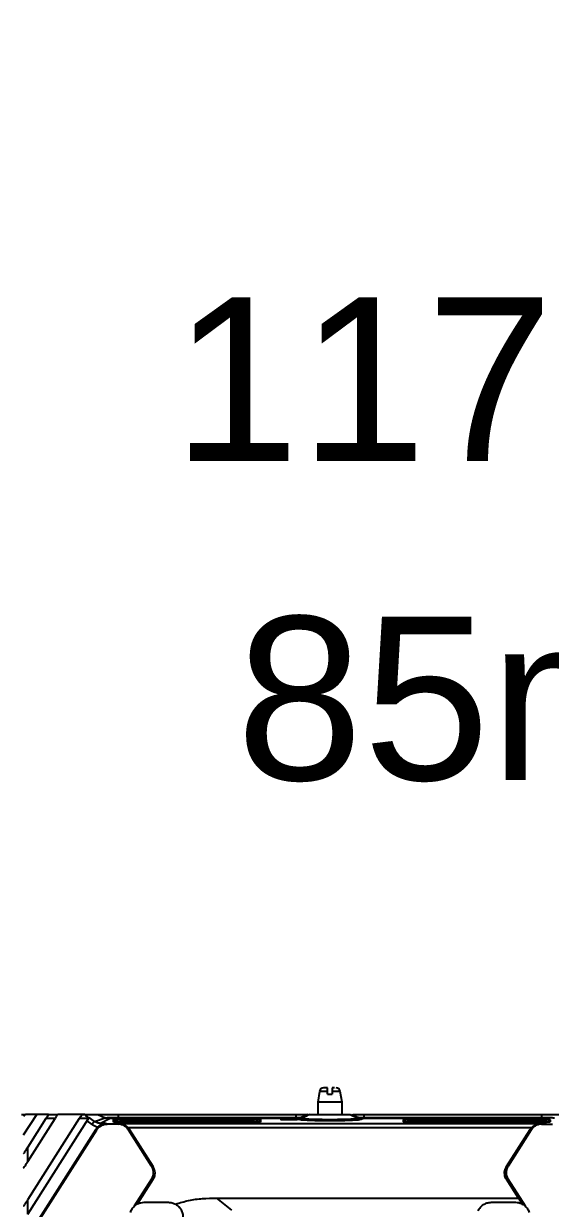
# Model space of a CAD drawing. Header units: millimetres. Extents: x 620 to 19791, y 2539 to 6969.
# Drawn here: x 5873.9 to 6002.9, y 3802.7 to 4092.7 of the extents above; entities that cross this region are included whole.
import ezdxf

# ---------------------------------------------------------------- set-up
doc = ezdxf.new("R2010")
doc.units = ezdxf.units.MM
doc.styles.get("Standard").update_dxf_attribs({"font": 'arial.ttf'})
doc.dimstyles.new('缩小5倍', dxfattribs={"dimtxt": 40, "dimasz": 20, "dimexe": 1, "dimexo": 0.2, "dimgap": 0, "dimtad": 1, "dimtoh": 1, "dimdec": 1, "dimzin": 9, "dimdsep": 46, "dimtxsty": 'Standard', "dimblk": '_FILLED', "dimcen": 0.2, "dimclrd": 256, "dimclre": 256, "dimclrt": 256, "dimadec": 1, "dimazin": 2, "dimtfac": 1, "dimtdec": 1, "dimtofl": 0, "dimtmove": 0, "dimatfit": 3, "dimldrblk": '_FILLED', "dimfxl": 1, "dimtolj": 1, "dimtzin": 0, "dimarcsym": 0})

# ---------------------------------------------------------------- blocks, each defined once
blk = doc.blocks.new('_FILLED')
at = {"color": 0, "linetype": 'ByBlock'}
blk.add_solid([(0, 0), (-1, 0.15), (-1, -0.15)], dxfattribs=at)
blk = doc.blocks.new('*D186')
at = {"lineweight": -2, "transparency": 16777216}
for p, q in [((6040.36, 3798.4), (6040.36, 3974.8)), ((6137.36, 3973.8), (6060.36, 3973.8)), ((6157.36, 3798.4), (6157.36, 3974.8))]:
    blk.add_line(p, q, dxfattribs=at)
at = {"layer": 'Defpoints', "color": 0, "transparency": 16777216}
for p in [(6040.36, 3973.8), (6040.36, 3798.2), (6157.36, 3798.2)]:
    blk.add_point(p, dxfattribs=at)
at = {"lineweight": -2, "transparency": 16777216, "xscale": 20, "yscale": 20, "zscale": 20, "rotation": 180}
blk.add_blockref('_FILLED', (6040.36, 3973.8), dxfattribs=at)
at = {"lineweight": -2, "transparency": 16777216, "xscale": 20, "yscale": 20, "zscale": 20}
blk.add_blockref('_FILLED', (6157.36, 3973.8), dxfattribs=at)
at = {"transparency": 16777216, "insert": (6098.86, 3999.69), "char_height": 40, "attachment_point": 5}
blk.add_mtext('\\A1;117mm [4 5/8"]', dxfattribs=at)
blk = doc.blocks.new('*D188')
at = {"lineweight": -2, "transparency": 16777216}
for p, q in [((6056.36, 3804.4), (6056.36, 3896.68)), ((6076.36, 3895.68), (6121.36, 3895.68)), ((6141.36, 3804.4), (6141.36, 3896.68))]:
    blk.add_line(p, q, dxfattribs=at)
at = {"layer": 'Defpoints', "color": 0, "transparency": 16777216}
for p in [(6141.36, 3895.68), (6056.36, 3804.2), (6141.36, 3804.2)]:
    blk.add_point(p, dxfattribs=at)
at = {"lineweight": -2, "transparency": 16777216, "xscale": 20, "yscale": 20, "zscale": 20, "rotation": 180}
blk.add_blockref('_FILLED', (6056.36, 3895.68), dxfattribs=at)
at = {"lineweight": -2, "transparency": 16777216, "xscale": 20, "yscale": 20, "zscale": 20}
blk.add_blockref('_FILLED', (6141.36, 3895.68), dxfattribs=at)
at = {"transparency": 16777216, "insert": (6098.86, 3921.57), "char_height": 40, "attachment_point": 5}
blk.add_mtext('\\A1;85mm [3 3/8"]', dxfattribs=at)
blk = doc.blocks.new('tugj')
at = {"color": 7, "linetype": 'Continuous', "lineweight": 25}
for p, q in [((12528.03, 5162.28), (12527.57, 5159.62)), ((12529.94, 5161.62), (12529.94, 5162.28)), ((12531.14, 5162.28), (12531.14, 5161.62)), ((12533.52, 5159.62), (12533.06, 5162.28)), ((12527.57, 5159.62), (12527.57, 5156.62)), ((12533.52, 5159.62), (12527.57, 5159.62)), ((12529.94, 5161.62), (12531.14, 5161.62)), ((12533.52, 5156.62), (12533.52, 5159.62)), ((12455.04, 5156.62), (12456.04, 5156.62)), ((12455.54, 5151.62), (12458.74, 5156.62)), ((12456.04, 5156.62), (12455.54, 5156.12)), ((12458.74, 5156.62), (12456.04, 5156.62)), ((12461.64, 5156.62), (12458.74, 5156.62)), ((12461.64, 5156.62), (12463.89, 5156.62)), ((12469.82, 5156.62), (12463.89, 5156.62)), ((12469.82, 5156.62), (12470.37, 5156.62)), ((12470.54, 5156.62), (12469.82, 5156.62)), ((12478.68, 5156.62), (12478.68, 5155.89)), ((12478.68, 5156.62), (12522.25, 5156.62)), ((12522.25, 5156.62), (12522.25, 5155.89)), ((12525.24, 5156.62), (12523.52, 5155.86)), ((12535.52, 5156.62), (12537.37, 5155.71)), ((12535.85, 5156.62), (12537.57, 5155.86)), ((12538.84, 5156.62), (12538.84, 5155.89)), ((12538.84, 5156.62), (12582.4, 5156.62)), ((12582.4, 5156.62), (12582.4, 5155.89)), ((12461, 5155.62), (12456.54, 5148.61)), ((12456.54, 5145.08), (12463.26, 5155.62)), ((12469.18, 5155.62), (12456.54, 5135.77)), ((12456.54, 5132.24), (12471.44, 5155.62)), ((12463.26, 5155.62), (12461, 5155.62)), ((12471.44, 5155.62), (12469.18, 5155.62)), ((12472.29, 5154.14), (12471.08, 5155.06)), ((12471.44, 5155.62), (12471.52, 5155.74)), ((12471.52, 5155.74), (12471.62, 5155.9)), ((12472.89, 5154.93), (12471.62, 5155.9)), ((12472.89, 5154.93), (12475.5, 5155.79)), ((12473.73, 5153.5), (12473.33, 5153)), ((12476.54, 5155.56), (12474.41, 5154.43)), ((12475.79, 5154.43), (12474.41, 5154.43)), ((12475.99, 5154.28), (12475.79, 5154.43)), ((12478.58, 5154.28), (12475.99, 5154.28)), ((12477.57, 5154.75), (12477.57, 5155.38)), ((12478.04, 5154.9), (12477.57, 5155.38)), ((12478.58, 5154.28), (12479.14, 5154.38)), ((12478.68, 5155.67), (12478.68, 5155.89)), ((12478.68, 5155.89), (12522.25, 5155.89)), ((12522.25, 5155.67), (12478.68, 5155.67)), ((12479.14, 5154.38), (12581.95, 5154.38)), ((12481.04, 5155.56), (12510.04, 5155.56)), ((12481.04, 5155.56), (12481.04, 5155.08)), ((12481.04, 5155.08), (12510.04, 5155.08)), ((12510.04, 5154.56), (12481.04, 5154.56)), ((12481.49, 5152.92), (12481.13, 5153.38)), ((12579.96, 5153.38), (12481.13, 5153.38)), ((12510.04, 5155.08), (12510.04, 5155.56)), ((12513.52, 5155.38), (12513.04, 5154.9)), ((12513.52, 5155.38), (12513.52, 5154.75)), ((12522.25, 5155.67), (12522.25, 5155.89)), ((12522.62, 5155.46), (12522.52, 5155.65)), ((12524, 5155.7), (12523.99, 5155.63)), ((12524.13, 5155.91), (12524.01, 5155.78)), ((12537.37, 5155.71), (12537.57, 5155.86)), ((12538.57, 5155.65), (12538.46, 5155.46)), ((12538.84, 5155.67), (12538.84, 5155.89)), ((12538.84, 5155.89), (12582.4, 5155.89)), ((12582.41, 5155.67), (12538.84, 5155.67)), ((12548.57, 5154.8), (12548.57, 5155.32)), ((12549.04, 5154.85), (12548.57, 5155.32)), ((12552.04, 5155.51), (12581.04, 5155.51)), ((12552.04, 5155.51), (12552.04, 5155.03)), ((12552.04, 5155.03), (12581.04, 5155.03)), ((12581.04, 5154.62), (12552.04, 5154.62)), ((12579.6, 5152.92), (12579.96, 5153.38)), ((12581.04, 5155.03), (12581.04, 5155.51)), ((12581.95, 5154.38), (12582.5, 5154.28)), ((12582.41, 5155.67), (12582.4, 5155.89)), ((12582.5, 5154.28), (12585.09, 5154.28)), ((12584.52, 5155.32), (12584.04, 5154.85)), ((12584.52, 5155.32), (12584.52, 5154.8)), ((12455.54, 5125.08), (12473.33, 5153)), ((12459.69, 5131.27), (12473.47, 5152.89)), ((12473.47, 5152.89), (12473.33, 5153)), ((12481.2, 5152.87), (12481.49, 5152.92)), ((12486.9, 5143.93), (12481.2, 5152.87)), ((12487.27, 5143.85), (12481.49, 5152.92)), ((12573.81, 5143.85), (12579.6, 5152.92)), ((12579.88, 5152.87), (12574.19, 5143.93)), ((12579.6, 5152.92), (12579.88, 5152.87)), ((12456.54, 5145.08), (12456.54, 5148.61)), ((12486.9, 5143.93), (12487.27, 5143.85)), ((12573.81, 5143.85), (12574.19, 5143.93)), ((12482.71, 5134.22), (12486.92, 5140.84)), ((12483.47, 5134.74), (12487.3, 5140.75)), ((12486.92, 5140.84), (12487.3, 5140.75)), ((12573.79, 5140.75), (12574.16, 5140.84)), ((12576.71, 5136.16), (12573.79, 5140.75)), ((12574.16, 5140.84), (12578.38, 5134.22)), ((12502.78, 5136.16), (12576.71, 5136.16)), ((12502.78, 5136.16), (12506.47, 5133.16)), ((12576.71, 5136.16), (12577.47, 5134.81)), ((12456.54, 5132.24), (12456.54, 5135.77)), ((12482.71, 5134.22), (12483.47, 5134.74)), ((12485.04, 5135.12), (12491.04, 5135.12)), ((12570.04, 5135.12), (12576.04, 5135.12))]:
    blk.add_line(p, q, dxfattribs=at)
at = {"color": 8, "linetype": 'Continuous', "lineweight": 25}
for p, q in [((12529.94, 5162.28), (12528.03, 5162.28)), ((12533.06, 5162.28), (12531.14, 5162.28)), ((12481.04, 5154.56), (12481.04, 5155.08)), ((12510.04, 5154.56), (12510.04, 5155.08)), ((12552.04, 5154.62), (12552.04, 5155.03)), ((12581.04, 5154.62), (12581.04, 5155.03))]:
    blk.add_line(p, q, dxfattribs=at)
at = {"color": 7, "linetype": 'Continuous', "lineweight": 25, "flags": 128}
for points in [[(12473.73, 5156.62), (12474.62, 5156.2), (12475.5, 5155.79)], [(12525.56, 5156.62), (12524.64, 5156.16), (12523.72, 5155.71)]]:
    blk.add_lwpolyline(points, dxfattribs=at)
at = {"color": 7, "linetype": 'Continuous', "lineweight": 25}
for centre, start, end in [((12529.01, 5162.12), 90, 170.2724), ((12532.07, 5162.12), 9.7276, 90)]:
    blk.add_arc(centre, 1, start, end, dxfattribs=at)
for points, knots in [([(12529.94, 5163.12), (12529.81, 5163.12), (12529.54, 5163.12), (12529.24, 5163.12), (12529.04, 5163.12), (12529.02, 5163.12), (12529.01, 5163.12)], [0, 0, 0, 0, 0.244464, 0.5000008, 0.7555338, 1, 1, 1, 1]), ([(12529.94, 5162.28), (12529.94, 5162.39), (12529.94, 5162.61), (12529.94, 5162.87), (12529.94, 5163.05), (12529.94, 5163.11), (12529.94, 5163.11), (12529.94, 5163.12)], [0, 0, 0, 0, 0.229567, 0.459025, 0.691715, 0.932795, 1, 1, 1, 1]), ([(12531.67, 5163.12), (12531.62, 5163.12), (12531.48, 5163.12), (12531.28, 5163.12), (12531.14, 5163.12)], [0, 0, 0, 0, 0.34033, 1, 1, 1, 1]), ([(12531.14, 5163.12), (12531.14, 5163.1), (12531.14, 5163.08), (12531.14, 5162.89), (12531.14, 5162.62), (12531.14, 5162.39), (12531.14, 5162.28)], [0, 0, 0, 0, 0.2593212, 0.5192836, 0.7631342, 1, 1, 1, 1]), ([(12461.64, 5156.62), (12461.64, 5156.61), (12461.63, 5156.6), (12461.58, 5156.5), (12461.45, 5156.31), (12461.25, 5156), (12461.09, 5155.75), (12461, 5155.62)], [0, 0, 0, 0, 0.136928, 0.264774, 0.489441, 0.72321, 1, 1, 1, 1]), ([(12463.26, 5155.62), (12463.34, 5155.75), (12463.5, 5156), (12463.7, 5156.31), (12463.83, 5156.5), (12463.89, 5156.6), (12463.89, 5156.61), (12463.89, 5156.62)], [0, 0, 0, 0, 0.276786, 0.510556, 0.735224, 0.863061, 1, 1, 1, 1]), ([(12469.82, 5156.62), (12469.82, 5156.61), (12469.81, 5156.6), (12469.76, 5156.5), (12469.63, 5156.31), (12469.43, 5156), (12469.27, 5155.75), (12469.18, 5155.62)], [0, 0, 0, 0, 0.136928, 0.264776, 0.489443, 0.723214, 1, 1, 1, 1]), ([(12470.54, 5156.62), (12470.54, 5156.61), (12470.53, 5156.61), (12470.56, 5156.57), (12470.63, 5156.5), (12470.78, 5156.36), (12471.07, 5156.1), (12471.36, 5155.87), (12471.52, 5155.74)], [0, 0, 0, 0, 0.089113, 0.179044, 0.279269, 0.389884, 0.658722, 1, 1, 1, 1]), ([(12470.54, 5156.62), (12470.81, 5156.62), (12471.33, 5156.62), (12472.21, 5156.62), (12473.01, 5156.62), (12473.55, 5156.62), (12473.73, 5156.62)], [0, 0, 0, 0, 0.247771, 0.497694, 0.825046, 1, 1, 1, 1]), ([(12473.73, 5156.62), (12473.88, 5156.62), (12474.17, 5156.62), (12475.34, 5156.62), (12476.89, 5156.62), (12478.09, 5156.62), (12478.68, 5156.62)], [0, 0, 0, 0, 0.250374, 0.500029, 0.749708, 1, 1, 1, 1]), ([(12522.25, 5156.62), (12522.62, 5156.62), (12523.36, 5156.62), (12524.33, 5156.62), (12524.71, 5156.62), (12524.89, 5156.62)], [0, 0, 0, 0, 0.340806, 0.687643, 1, 1, 1, 1]), ([(12525.56, 5156.62), (12525.68, 5156.62), (12525.93, 5156.62), (12527.11, 5156.62), (12528.7, 5156.62), (12530.54, 5156.62), (12532.39, 5156.62), (12533.98, 5156.62), (12535.16, 5156.62), (12535.4, 5156.62), (12535.52, 5156.62)], [0, 0, 0, 0, 0.126064, 0.251365, 0.37584, 0.5, 0.624158, 0.748634, 0.873935, 1, 1, 1, 1]), ([(12536.2, 5156.62), (12536.39, 5156.62), (12536.78, 5156.62), (12537.75, 5156.62), (12538.48, 5156.62), (12538.84, 5156.62)], [0, 0, 0, 0, 0.321414, 0.668155, 1, 1, 1, 1]), ([(12582.4, 5156.62), (12582.98, 5156.62), (12584.17, 5156.62), (12585.75, 5156.62), (12586.93, 5156.62), (12587.21, 5156.62), (12587.35, 5156.62)], [0, 0, 0, 0, 0.2418261, 0.5000005, 0.7581739, 1, 1, 1, 1]), ([(12472.29, 5154.14), (12472.37, 5154.23), (12472.51, 5154.43), (12472.7, 5154.67), (12472.84, 5154.86), (12472.87, 5154.91), (12472.89, 5154.93)], [0, 0, 0, 0, 0.248978, 0.500081, 0.751084, 1, 1, 1, 1]), ([(12473.73, 5153.5), (12473.47, 5153.57), (12472.96, 5153.7), (12472.52, 5153.99), (12472.29, 5154.14)], [0, 0, 0, 0, 0.499996, 1, 1, 1, 1]), ([(12474.41, 5154.43), (12474.14, 5154.45), (12473.59, 5154.5), (12473.13, 5154.79), (12472.89, 5154.93)], [0, 0, 0, 0, 0.500469, 1, 1, 1, 1]), ([(12473.47, 5152.89), (12473.61, 5153.08), (12473.89, 5153.47), (12474.5, 5153.91), (12475.21, 5154.22), (12475.73, 5154.26), (12475.99, 5154.28)], [0, 0, 0, 0, 0.235345, 0.4804, 0.735256, 1, 1, 1, 1]), ([(12474.41, 5154.03), (12474.29, 5153.95), (12474.05, 5153.8), (12473.83, 5153.6), (12473.73, 5153.5)], [0, 0, 0, 0, 0.519569, 1, 1, 1, 1]), ([(12475.79, 5154.43), (12475.54, 5154.41), (12475.07, 5154.36), (12474.62, 5154.14), (12474.41, 5154.03)], [0, 0, 0, 0, 0.532918, 1, 1, 1, 1]), ([(12474.41, 5154.43), (12474.41, 5154.42), (12474.41, 5154.41), (12474.41, 5154.32), (12474.41, 5154.2), (12474.41, 5154.09), (12474.41, 5154.03)], [0, 0, 0, 0, 0.2499989, 0.4999978, 0.7500021, 1, 1, 1, 1]), ([(12475.5, 5155.79), (12475.57, 5155.8), (12475.72, 5155.83), (12476.38, 5155.86), (12477.21, 5155.88), (12478.02, 5155.89), (12478.46, 5155.89), (12478.68, 5155.89)], [0, 0, 0, 0, 0.218284, 0.457802, 0.717892, 0.856379, 1, 1, 1, 1]), ([(12476.54, 5155.56), (12476.36, 5155.57), (12476, 5155.59), (12475.67, 5155.73), (12475.5, 5155.79)], [0, 0, 0, 0, 0.502893, 1, 1, 1, 1]), ([(12478.68, 5155.67), (12478.41, 5155.66), (12477.87, 5155.66), (12477.18, 5155.64), (12476.68, 5155.6), (12476.59, 5155.57), (12476.54, 5155.56)], [0, 0, 0, 0, 0.25135, 0.502157, 0.751873, 1, 1, 1, 1]), ([(12477.57, 5155.38), (12477.62, 5155.4), (12477.73, 5155.45), (12478.52, 5155.51), (12479.68, 5155.55), (12480.59, 5155.56), (12481.04, 5155.56)], [0, 0, 0, 0, 0.2465959, 0.4999688, 0.7533509, 1, 1, 1, 1]), ([(12481.04, 5154.56), (12480.59, 5154.57), (12479.68, 5154.57), (12478.52, 5154.61), (12477.73, 5154.68), (12477.62, 5154.72), (12477.57, 5154.75)], [0, 0, 0, 0, 0.246578, 0.49994, 0.753339, 1, 1, 1, 1]), ([(12478.04, 5154.9), (12478.06, 5154.92), (12478.09, 5154.94), (12478.21, 5154.96), (12478.39, 5154.99), (12478.73, 5155.02), (12479.32, 5155.05), (12479.86, 5155.07), (12480.44, 5155.08), (12480.84, 5155.08), (12481.04, 5155.08)], [0, 0, 0, 0, 0.172631, 0.223824, 0.251449, 0.478761, 0.617798, 0.745874, 0.869028, 1, 1, 1, 1]), ([(12481.2, 5152.87), (12481.05, 5153.07), (12480.75, 5153.48), (12480.1, 5153.92), (12479.37, 5154.22), (12478.85, 5154.26), (12478.58, 5154.28)], [0, 0, 0, 0, 0.2440364, 0.4916932, 0.7454256, 1, 1, 1, 1]), ([(12481.13, 5153.38), (12481, 5153.51), (12480.7, 5153.79), (12480.21, 5154.11), (12479.68, 5154.32), (12479.32, 5154.36), (12479.14, 5154.38)], [0, 0, 0, 0, 0.223415, 0.487924, 0.742059, 1, 1, 1, 1]), ([(12510.04, 5155.56), (12510.49, 5155.56), (12511.4, 5155.55), (12512.56, 5155.51), (12513.36, 5155.45), (12513.46, 5155.4), (12513.52, 5155.38)], [0, 0, 0, 0, 0.246603, 0.499961, 0.753339, 1, 1, 1, 1]), ([(12510.04, 5155.08), (12510.25, 5155.08), (12510.65, 5155.08), (12511.23, 5155.07), (12511.77, 5155.05), (12512.36, 5155.02), (12512.71, 5154.99), (12512.88, 5154.96), (12513, 5154.94), (12513.02, 5154.92), (12513.04, 5154.9)], [0, 0, 0, 0, 0.131314, 0.2546, 0.383491, 0.523402, 0.751484, 0.778363, 0.828817, 1, 1, 1, 1]), ([(12513.52, 5154.75), (12513.46, 5154.72), (12513.36, 5154.68), (12512.56, 5154.61), (12511.4, 5154.57), (12510.49, 5154.57), (12510.04, 5154.56)], [0, 0, 0, 0, 0.246557, 0.499972, 0.753374, 1, 1, 1, 1]), ([(12518.54, 5155.38), (12518.57, 5155.39), (12518.63, 5155.42), (12519.09, 5155.45), (12519.75, 5155.48), (12520.53, 5155.48), (12521.32, 5155.48), (12521.99, 5155.45), (12522.36, 5155.42), (12522.52, 5155.4), (12522.54, 5155.38), (12522.54, 5155.38)], [0, 0, 0, 0, 0.125441, 0.24983, 0.373602, 0.498412, 0.62314, 0.747559, 0.873244, 0.936089, 1, 1, 1, 1]), ([(12522.54, 5155.38), (12522.51, 5155.36), (12522.45, 5155.34), (12521.99, 5155.3), (12521.33, 5155.28), (12520.55, 5155.27), (12519.77, 5155.28), (12519.1, 5155.3), (12518.73, 5155.33), (12518.56, 5155.36), (12518.55, 5155.37), (12518.54, 5155.38)], [0, 0, 0, 0, 0.125441, 0.24983, 0.373603, 0.498413, 0.623139, 0.747558, 0.873243, 0.936089, 1, 1, 1, 1]), ([(12522.25, 5155.89), (12522.41, 5155.89), (12522.73, 5155.89), (12523.14, 5155.88), (12523.43, 5155.87), (12523.49, 5155.86), (12523.52, 5155.86)], [0, 0, 0, 0, 0.249933, 0.49964, 0.74952, 1, 1, 1, 1]), ([(12522.52, 5155.65), (12522.51, 5155.65), (12522.5, 5155.66), (12522.46, 5155.66), (12522.41, 5155.66), (12522.36, 5155.66), (12522.3, 5155.67), (12522.27, 5155.67), (12522.25, 5155.67)], [0, 0, 0, 0, 0.220985, 0.472531, 0.605069, 0.742633, 0.872549, 1, 1, 1, 1]), ([(12522.52, 5155.65), (12522.68, 5155.66), (12523.02, 5155.68), (12523.34, 5155.8), (12523.52, 5155.86)], [0, 0, 0, 0, 0.466595, 1, 1, 1, 1]), ([(12522.62, 5155.46), (12522.81, 5155.47), (12523.19, 5155.49), (12523.54, 5155.64), (12523.72, 5155.71)], [0, 0, 0, 0, 0.5000021, 1, 1, 1, 1]), ([(12538.46, 5155.46), (12538.32, 5155.4), (12538.02, 5155.3), (12536.18, 5155.17), (12533.59, 5155.08), (12530.52, 5155.05), (12527.46, 5155.08), (12524.88, 5155.17), (12523.06, 5155.3), (12522.77, 5155.4), (12522.62, 5155.46)], [0, 0, 0, 0, 0.12294, 0.248463, 0.375337, 0.500775, 0.6265, 0.753014, 0.878092, 1, 1, 1, 1]), ([(12523.52, 5155.86), (12523.55, 5155.84), (12523.61, 5155.79), (12523.68, 5155.74), (12523.72, 5155.71)], [0, 0, 0, 0, 0.4995176, 1, 1, 1, 1]), ([(12523.72, 5155.71), (12523.86, 5155.67), (12524.15, 5155.6), (12525.75, 5155.51), (12527.96, 5155.44), (12530.54, 5155.42), (12533.13, 5155.44), (12535.33, 5155.51), (12536.94, 5155.6), (12537.22, 5155.67), (12537.37, 5155.71)], [0, 0, 0, 0, 0.125541, 0.25062, 0.375387, 0.5, 0.624612, 0.749379, 0.874458, 1, 1, 1, 1]), ([(12538.46, 5155.46), (12538.27, 5155.47), (12537.89, 5155.49), (12537.54, 5155.64), (12537.37, 5155.71)], [0, 0, 0, 0, 0.500701, 1, 1, 1, 1]), ([(12537.57, 5155.86), (12537.6, 5155.86), (12537.65, 5155.87), (12537.95, 5155.88), (12538.36, 5155.89), (12538.68, 5155.89), (12538.84, 5155.89)], [0, 0, 0, 0, 0.250475, 0.500353, 0.750064, 1, 1, 1, 1]), ([(12538.57, 5155.65), (12538.4, 5155.66), (12538.05, 5155.68), (12537.73, 5155.8), (12537.57, 5155.86)], [0, 0, 0, 0, 0.49994, 1, 1, 1, 1]), ([(12538.84, 5155.67), (12538.8, 5155.67), (12538.73, 5155.67), (12538.65, 5155.66), (12538.59, 5155.66), (12538.57, 5155.65), (12538.57, 5155.65), (12538.57, 5155.65)], [0, 0, 0, 0, 0.239381, 0.48092, 0.726937, 0.861773, 1, 1, 1, 1]), ([(12548.57, 5155.32), (12548.62, 5155.35), (12548.73, 5155.39), (12549.52, 5155.46), (12550.68, 5155.5), (12551.59, 5155.5), (12552.04, 5155.51)], [0, 0, 0, 0, 0.246596, 0.499968, 0.753338, 1, 1, 1, 1]), ([(12552.04, 5154.62), (12551.59, 5154.62), (12550.68, 5154.63), (12549.52, 5154.67), (12548.73, 5154.73), (12548.62, 5154.78), (12548.57, 5154.8)], [0, 0, 0, 0, 0.246592, 0.49996, 0.753362, 1, 1, 1, 1]), ([(12549.04, 5154.85), (12549.06, 5154.87), (12549.09, 5154.89), (12549.21, 5154.91), (12549.38, 5154.94), (12549.73, 5154.97), (12550.32, 5155), (12550.86, 5155.02), (12551.44, 5155.03), (12551.84, 5155.03), (12552.04, 5155.03)], [0, 0, 0, 0, 0.170002, 0.221841, 0.251425, 0.478668, 0.617707, 0.745823, 0.869054, 1, 1, 1, 1]), ([(12582.5, 5154.28), (12582.24, 5154.26), (12581.71, 5154.22), (12580.98, 5153.92), (12580.34, 5153.48), (12580.03, 5153.07), (12579.88, 5152.87)], [0, 0, 0, 0, 0.2541552, 0.5074663, 0.7554072, 1, 1, 1, 1]), ([(12581.95, 5154.38), (12581.77, 5154.36), (12581.41, 5154.32), (12580.88, 5154.11), (12580.38, 5153.79), (12580.09, 5153.51), (12579.96, 5153.38)], [0, 0, 0, 0, 0.259237, 0.512724, 0.776843, 1, 1, 1, 1]), ([(12581.04, 5155.51), (12581.49, 5155.5), (12582.4, 5155.5), (12583.56, 5155.46), (12584.36, 5155.39), (12584.46, 5155.35), (12584.52, 5155.32)], [0, 0, 0, 0, 0.246611, 0.499962, 0.753339, 1, 1, 1, 1]), ([(12581.04, 5155.03), (12581.25, 5155.03), (12581.65, 5155.03), (12582.23, 5155.02), (12582.77, 5155), (12583.36, 5154.97), (12583.71, 5154.94), (12583.88, 5154.91), (12584, 5154.89), (12584.02, 5154.87), (12584.04, 5154.85)], [0, 0, 0, 0, 0.131656, 0.254711, 0.383622, 0.52361, 0.751534, 0.778051, 0.828378, 1, 1, 1, 1]), ([(12584.52, 5154.8), (12584.46, 5154.78), (12584.36, 5154.73), (12583.56, 5154.67), (12582.4, 5154.63), (12581.49, 5154.62), (12581.04, 5154.62)], [0, 0, 0, 0, 0.246542, 0.499959, 0.753355, 1, 1, 1, 1]), ([(12582.4, 5155.89), (12582.62, 5155.89), (12582.9, 5155.89), (12583.3, 5155.89), (12583.84, 5155.88), (12584.27, 5155.87), (12584.55, 5155.86), (12584.56, 5155.86), (12584.59, 5155.86), (12584.87, 5155.85), (12585.35, 5155.83), (12585.5, 5155.81), (12585.58, 5155.79)], [0, 0, 0, 0, 0.137447, 0.181876, 0.262263, 0.502656, 0.502981, 0.505372, 0.511859, 0.536161, 0.750921, 1, 1, 1, 1]), ([(12584.54, 5155.56), (12584.5, 5155.57), (12584.4, 5155.6), (12583.91, 5155.64), (12583.22, 5155.66), (12582.68, 5155.66), (12582.41, 5155.67)], [0, 0, 0, 0, 0.248127, 0.49784, 0.748645, 1, 1, 1, 1]), ([(12456.54, 5148.61), (12456.43, 5148.43), (12456.21, 5148.08), (12455.9, 5147.61), (12455.69, 5147.29), (12455.59, 5147.11), (12455.55, 5147.05), (12455.54, 5147.05), (12455.54, 5147.04)], [0, 0, 0, 0, 0.286635, 0.534245, 0.759489, 0.869904, 0.932849, 1, 1, 1, 1]), ([(12455.54, 5143.51), (12455.54, 5143.51), (12455.55, 5143.52), (12455.59, 5143.57), (12455.69, 5143.75), (12455.9, 5144.07), (12456.21, 5144.55), (12456.43, 5144.89), (12456.54, 5145.08)], [0, 0, 0, 0, 0.067143, 0.130097, 0.240508, 0.465751, 0.713365, 1, 1, 1, 1]), ([(12486.92, 5140.84), (12487.06, 5141.09), (12487.31, 5141.58), (12487.4, 5142.4), (12487.29, 5143.21), (12487.03, 5143.69), (12486.9, 5143.93)], [0, 0, 0, 0, 0.260021, 0.499107, 0.747695, 1, 1, 1, 1]), ([(12487.3, 5140.75), (12487.43, 5141), (12487.68, 5141.49), (12487.77, 5142.3), (12487.66, 5143.11), (12487.41, 5143.59), (12487.27, 5143.85)], [0, 0, 0, 0, 0.259703, 0.499239, 0.738847, 1, 1, 1, 1]), ([(12573.79, 5140.75), (12573.65, 5141), (12573.4, 5141.49), (12573.31, 5142.31), (12573.42, 5143.12), (12573.68, 5143.6), (12573.81, 5143.85)], [0, 0, 0, 0, 0.260024, 0.499111, 0.747694, 1, 1, 1, 1]), ([(12574.19, 5143.93), (12574.06, 5143.69), (12573.8, 5143.21), (12573.69, 5142.4), (12573.77, 5141.58), (12574.03, 5141.09), (12574.16, 5140.84)], [0, 0, 0, 0, 0.252232, 0.500891, 0.739978, 1, 1, 1, 1]), ([(12492.76, 5134.67), (12493.82, 5135), (12495.97, 5135.66), (12499.35, 5136.09), (12501.64, 5136.14), (12502.78, 5136.16)], [0, 0, 0, 0, 0.326494, 0.662815, 1, 1, 1, 1]), ([(12456.54, 5135.77), (12456.43, 5135.59), (12456.21, 5135.24), (12455.9, 5134.77), (12455.69, 5134.45), (12455.59, 5134.27), (12455.55, 5134.21), (12455.54, 5134.2), (12455.54, 5134.2)], [0, 0, 0, 0, 0.286639, 0.534248, 0.759491, 0.869905, 0.932849, 1, 1, 1, 1]), ([(12481.69, 5132.63), (12481.81, 5132.93), (12482.04, 5133.53), (12482.48, 5133.99), (12482.71, 5134.22)], [0, 0, 0, 0, 0.499998, 1, 1, 1, 1]), ([(12483.47, 5134.74), (12483.72, 5134.85), (12484.22, 5135.07), (12484.77, 5135.1), (12485.04, 5135.12)], [0, 0, 0, 0, 0.500004, 1, 1, 1, 1]), ([(12491.04, 5135.12), (12491.34, 5135.1), (12491.94, 5135.06), (12492.49, 5134.8), (12492.76, 5134.67)], [0, 0, 0, 0, 0.5, 1, 1, 1, 1]), ([(12492.76, 5134.67), (12493.01, 5134.5), (12493.51, 5134.17), (12494.07, 5133.45), (12494.44, 5132.61), (12494.58, 5131.69), (12494.48, 5130.77), (12494.15, 5129.93), (12493.63, 5129.19), (12493.16, 5128.84), (12492.93, 5128.67)], [0, 0, 0, 0, 0.124951, 0.248496, 0.375226, 0.505039, 0.633284, 0.757062, 0.878203, 1, 1, 1, 1]), ([(12566.85, 5133.05), (12567.02, 5133.36), (12567.34, 5133.95), (12568.12, 5134.58), (12569.02, 5135.03), (12569.69, 5135.09), (12570.04, 5135.12)], [0, 0, 0, 0, 0.261058, 0.50039, 0.739402, 1, 1, 1, 1]), ([(12576.04, 5135.12), (12576.29, 5135.1), (12576.78, 5135.08), (12577.24, 5134.9), (12577.47, 5134.81)], [0, 0, 0, 0, 0.499699, 1, 1, 1, 1]), ([(12577.47, 5134.81), (12577.62, 5134.74), (12577.89, 5134.61), (12578.22, 5134.35), (12578.38, 5134.22)], [0, 0, 0, 0, 0.501922, 1, 1, 1, 1]), ([(12578.38, 5134.22), (12578.6, 5133.99), (12579.05, 5133.53), (12579.28, 5132.93), (12579.39, 5132.63)], [0, 0, 0, 0, 0.5, 1, 1, 1, 1])]:
    blk.add_open_spline(points, degree=3, knots=knots, dxfattribs=at)

msp = doc.modelspace()

# ---------------------------------------------------------------- block references
msp.add_blockref('tugj', (-6581.6851, -1330.91272))

# ---------------------------------------------------------------- dimensions: what is measured, and where the dimension line sits
dim = msp.add_linear_dim(base=(6040.35752, 3973.79657), p1=(6157.35752, 3798.20281), p2=(6040.35752, 3798.20281), dimstyle='缩小5倍', override={"dimpost": 'mm'})
dim.commit()
dim.dimension.update_dxf_attribs({"geometry": '*D186', "text_midpoint": (6098.85752, 3973.79657), "dimtype": 160})
at = {"color": 1}
dim = msp.add_linear_dim(base=(6141.35752, 3895.67811), p1=(6056.35752, 3804.20281), p2=(6141.35752, 3804.20281), dimstyle='缩小5倍', override={"dimpost": 'mm'}, dxfattribs=at)
dim.commit()
dim.dimension.update_dxf_attribs({"geometry": '*D188', "text_midpoint": (6098.85752, 3895.67811), "dimtype": 160})

doc.saveas('drawing.dxf')
